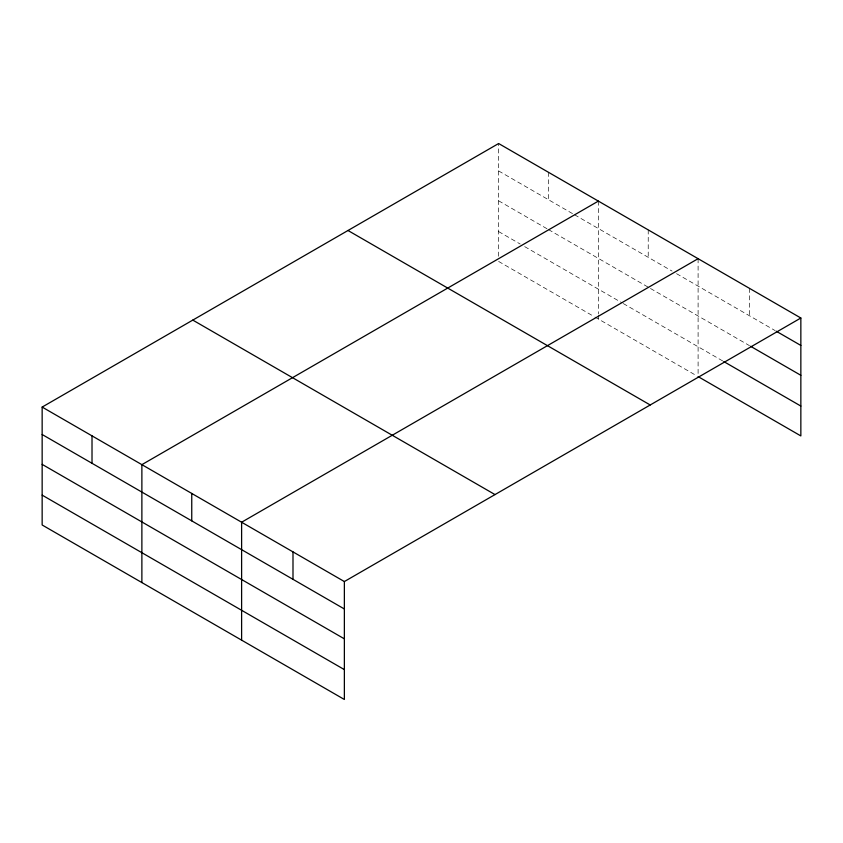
<?xml version="1.0" encoding="UTF-8"?>
<svg xmlns="http://www.w3.org/2000/svg" width="843" height="843" viewBox="0 0 843 843"><rect width="100%" height="100%" fill="white"/><g stroke="black" fill="none" stroke-linecap="round" stroke-linejoin="round"><path stroke-width="0.63" stroke-dasharray="4.21 3.16" d="M498.634 256.251L498.634 143.521M498.634 170.95L573.43 214.133M574.568 214.786L672.029 271.067M676.56 273.68L775.16 330.604M498.634 200.813L547.36 228.948M548.498 229.602L648.225 287.189M650.501 288.496L749.469 345.641M498.634 231.583L520.163 244.017M524.694 246.63L622.166 302.9M623.293 303.554L722.672 360.93M498.634 261.446L593.83 316.41M594.968 317.063L696.961 375.946M749.469 288.348L749.469 315.777M698.099 258.685L698.099 375.304M648.225 229.897L648.225 257.326M598.361 201.108L598.361 313.828M598.361 315.124L598.361 319.023M548.498 172.309L548.498 199.738"/><path stroke-width="1.26" d="M698.099 376.6L800.85 435.926L800.85 318.011L498.634 143.521L42.15 407.074L42.15 524.989L344.365 699.479L344.365 581.554L42.15 407.074M598.361 201.108L141.877 464.651L141.877 582.576M698.099 258.685L241.614 522.228L241.614 640.153M344.365 581.554L800.85 318.011M776.277 331.246L800.85 345.44M750.586 346.283L800.85 375.304M723.789 361.573L800.85 406.063M347.99 230.497L650.206 404.977M192.794 320.098L495.01 494.588M42.15 434.503L344.365 608.983M42.15 464.367L344.365 638.846M42.15 495.126L344.365 669.616M292.995 551.891L292.995 579.32M191.751 493.44L191.751 520.869M92.013 435.863L92.013 463.292"/></g></svg>
